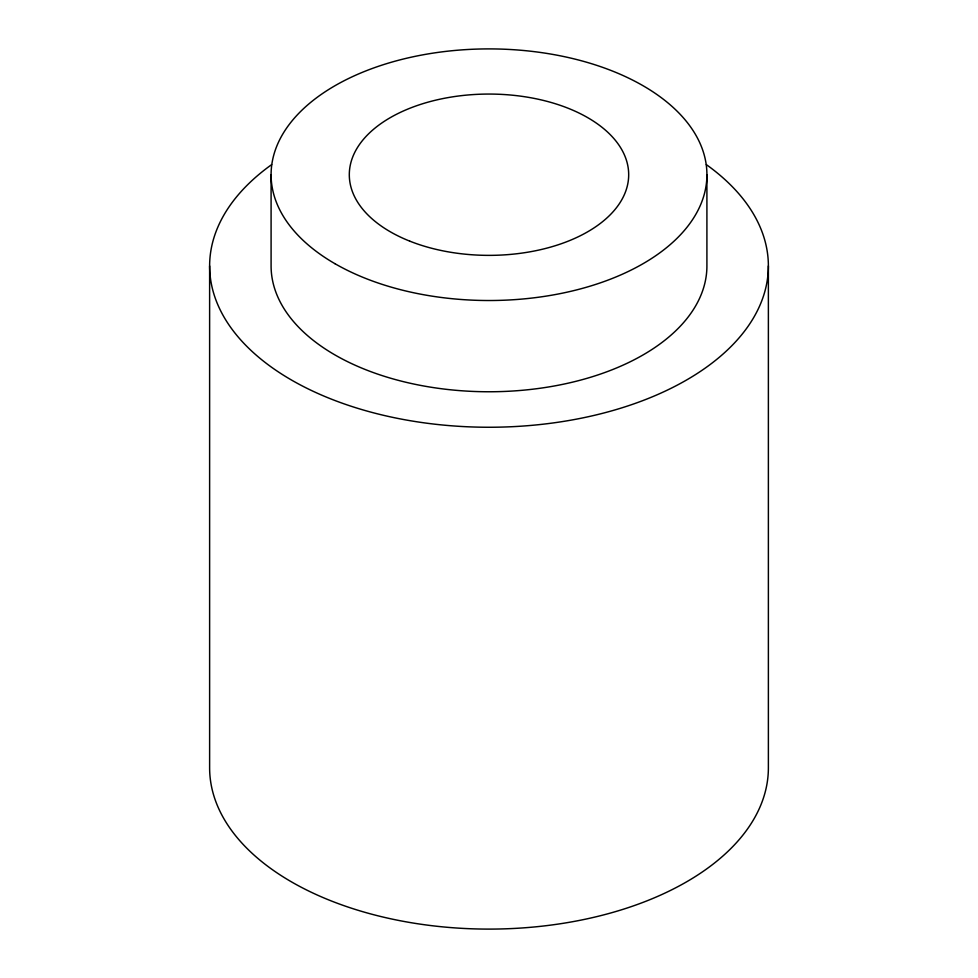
<?xml version="1.0" encoding="UTF-8"?>
<svg xmlns="http://www.w3.org/2000/svg" width="978" height="978" viewBox="0 0 978 978"><rect width="100%" height="100%" fill="white"/><g stroke="black" fill="none" stroke-linecap="round" stroke-linejoin="round"><path stroke-width="1.47" d="M768.378 265.955L768.378 767.803A279.378 161.297 0 0 1 489 929.1A279.378 161.297 0 0 1 209.622 767.803L209.622 265.955M706.911 174.707L706.911 265.955A217.911 125.807 0 0 1 489 391.762A217.911 125.807 0 0 1 271.089 265.955L271.089 174.707M706.336 164.61A279.378 161.297 0 0 1 679.453 383.963A279.378 161.297 0 0 1 298.547 383.963A279.378 161.297 0 0 1 271.664 164.61M334.916 263.669A217.911 125.807 0 0 0 699.49 207.275A217.911 125.807 0 0 0 432.594 53.191A217.911 125.807 0 0 0 334.916 263.669M409.648 241.089A139.683 80.648 0 0 0 628.231 181.199A139.683 80.648 0 0 0 429.122 101.846A139.683 80.648 0 0 0 409.648 241.089"/></g></svg>
